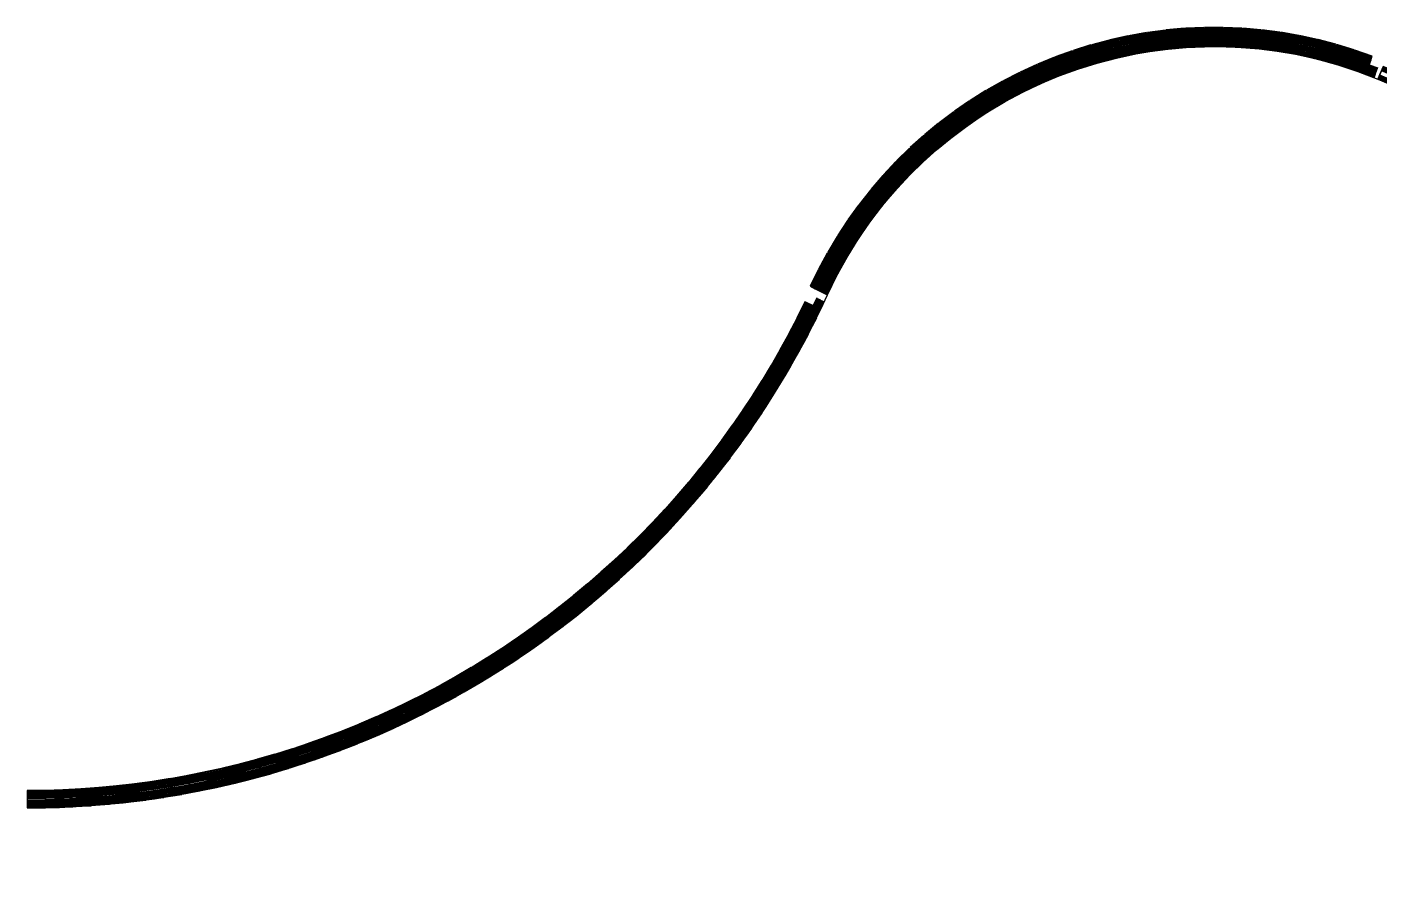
# Model space of a CAD drawing. Header units: metres. Extents: x -536 to 684, y -422 to 209.
# Drawn here: x -366.5 to -218.6, y -161.1 to -66.9 of the extents above; entities that cross this region are included whole.
import ezdxf

# ---------------------------------------------------------------- set-up
doc = ezdxf.new("R2010")
doc.units = ezdxf.units.M
doc.layers.add('X-COMENTÁRIOS', color=6, linetype='Continuous', plot=False)

# ---------------------------------------------------------------- blocks, each defined once
blk = doc.blocks.new('TMS')
at = {"color": 2}
blk.add_line((1, 0), (2, 0), dxfattribs=at)
blk = doc.blocks.new('teste_3d')
at = {"layer": 'X-COMENTÁRIOS'}
blk.add_lwpolyline([(-1, 0), (1, 0), (1, 1), (-1, 1), (-1, 0)], dxfattribs=at)
blk.add_blockref('TMS', (0, 0), dxfattribs=at)

msp = doc.modelspace()

# ---------------------------------------------------------------- linework, layer by layer
at = {"color": 3}
for points, elevation in [([(-278.97, -96.13, -0.403513), (-218.81, -72.56, -0.071954)], -2), ([(-218.81, -72.56, -0.250007), (-146.15, -161.1, -0.953351)], -4)]:
    msp.add_lwpolyline(points, format="xyb", dxfattribs=dict(at, elevation=elevation))
msp.add_lwpolyline([(-366.46, -152.24, 0.29311), (-278.97, -96.13, -0.359542)], format="xyb", dxfattribs=at)

# ---------------------------------------------------------------- block references
for p, rotation in [((-248.9, -69.51, 9), 14.88023573820845), ((-246.91, -69.02, 9), 12.41851645399099), ((-246.89, -69.12, 8), 12.41851645399099), ((-246.87, -69.22, 7), 12.41851645399099), ((-246.85, -69.32, 6), 12.41851645399099), ((-246.82, -69.41, 5), 12.41851645399099), ((-244.9, -68.63, 9), 9.956797039747519), ((-244.89, -68.72, 8), 9.956797039747519), ((-244.87, -68.82, 7), 9.956797039747519), ((-244.85, -68.92, 6), 9.956797039747519), ((-244.83, -69.02, 5), 9.956797039747519), ((-244.82, -69.12, 4), 9.956797039747519), ((-244.8, -69.22, 3), 9.956797039747519), ((-244.78, -69.32, 2), 9.956797039747519), ((-242.88, -68.32, 9), 7.495077594170009), ((-242.87, -68.41, 8), 7.495077594170009), ((-242.85, -68.51, 7), 7.495077594170009), ((-242.84, -68.61, 6), 7.495077594170009), ((-242.83, -68.71, 5), 7.495077594170009), ((-242.81, -68.81, 4), 7.495077594170009), ((-242.8, -68.91, 3), 7.495077594170009), ((-242.79, -69.01, 2), 7.495077594170009), ((-242.78, -69.11, 1), 7.495077594170009), ((-242.76, -69.21), 7.495077594170009), ((-240.85, -68.09, 9), 5.03335832743052), ((-240.84, -68.19, 8), 5.03335832743052), ((-240.83, -68.29, 7), 5.03335832743052), ((-240.82, -68.39, 6), 5.03335832743052), ((-240.81, -68.49, 5), 5.03335832743052), ((-240.8, -68.59, 4), 5.03335832743052), ((-240.79, -68.69, 3), 5.03335832743052), ((-240.78, -68.79, 2), 5.03335832743052), ((-240.78, -68.89, 1), 5.03335832743052), ((-240.77, -68.99), 5.03335832743052), ((-240.76, -69.09, -1), 5.03335832743052), ((-240.75, -69.19, -2), 5.03335832743052), ((-238.8, -67.96, 9), 2.57163932943906), ((-238.8, -68.06, 8), 2.57163932943906), ((-238.79, -68.16, 7), 2.57163932943906), ((-238.79, -68.26, 6), 2.57163932943906), ((-238.79, -68.36, 5), 2.57163932943906), ((-238.78, -68.46, 4), 2.57163932943906), ((-238.78, -68.56, 3), 2.57163932943906), ((-238.77, -68.66, 2), 2.57163932943906), ((-238.77, -68.76, 1), 2.57163932943906), ((-238.76, -68.86), 2.57163932943906), ((-238.76, -68.96, -1), 2.57163932943906), ((-238.75, -69.06, -2), 2.57163932943906), ((-236.76, -67.91, 9), 0.1099197285644176), ((-236.76, -68.01, 8), 0.1099197285644176), ((-236.76, -68.11, 7), 0.1099197285644176), ((-236.76, -68.21, 6), 0.1099197285644176), ((-236.76, -68.31, 5), 0.1099197285644176), ((-236.76, -68.41, 4), 0.1099197285644176), ((-236.76, -68.51, 3), 0.1099197285644176), ((-236.76, -68.61, 2), 0.1099197285644176), ((-236.76, -68.71, 1), 0.1099197285644176), ((-236.76, -68.81), 0.1099197285644176), ((-236.75, -68.91, -1), 0.1099197285644176), ((-236.75, -69.01, -2), 0.1099197285644176), ((-234.75, -68.85), 357.648200472526), ((-234.75, -68.95, -1), 357.648200472526), ((-234.76, -69.05, -2), 357.648200472526), ((-234.74, -68.65, 2), 357.648200472526), ((-234.74, -68.75, 1), 357.648200472526), ((-234.73, -68.35, 5), 357.648200472526), ((-234.73, -68.45, 4), 357.648200472526), ((-234.74, -68.55, 3), 357.648200472526), ((-234.72, -68.15, 7), 357.648200472526), ((-234.72, -68.25, 6), 357.648200472526), ((-234.71, -67.95, 9), 357.648200472526), ((-234.71, -68.05, 8), 357.648200472526), ((-232.75, -69.07, -1), 355.1864812710809), ((-232.74, -68.97), 355.1864812710809), ((-232.73, -68.87, 1), 355.1864812710809), ((-232.73, -68.77, 2), 355.1864812710809), ((-232.71, -68.57, 4), 355.1864812710809), ((-232.72, -68.67, 3), 355.1864812710809), ((-232.7, -68.47, 5), 355.1864812710809), ((-232.69, -68.38, 6), 355.1864812710809), ((-232.68, -68.28, 7), 355.1864812710809), ((-232.68, -68.18, 8), 355.1864812710809), ((-232.67, -68.08, 9), 355.1864812710809), ((-230.73, -69.09, 1), 352.724761760525), ((-230.72, -68.99, 2), 352.724761760525), ((-230.71, -68.89, 3), 352.724761760525), ((-230.7, -68.79, 4), 352.724761760525), ((-230.68, -68.69, 5), 352.724761760525), ((-230.67, -68.59, 6), 352.724761760525), ((-230.66, -68.49, 7), 352.724761760525), ((-230.64, -68.39, 8), 352.724761760525), ((-230.63, -68.29, 9), 352.724761760525), ((-228.71, -69.19, 3), 350.2630426763814), ((-228.69, -69.09, 4), 350.2630426763814), ((-228.68, -68.99, 5), 350.2630426763814), ((-228.66, -68.89, 6), 350.2630426763814), ((-228.64, -68.79, 7), 350.2630426763814), ((-228.62, -68.69, 8), 350.2630426763814), ((-228.61, -68.59, 9), 350.2630426763814), ((-226.64, -69.18, 7), 347.8013231380319), ((-226.62, -69.08, 8), 347.8013231380319), ((-226.6, -68.98, 9), 347.8013231380319), ((-252.81, -70.73, 9), 19.80367444949113), ((-252.77, -70.82, 8), 19.80367444949113), ((-252.74, -70.91, 7), 19.80367444949113), ((-252.7, -71.01, 6), 19.80367444949113), ((-252.67, -71.1, 5), 19.80367444949113), ((-250.87, -70.07, 9), 17.34195469044064), ((-250.84, -70.17, 8), 17.34195469044064), ((-250.81, -70.26, 7), 17.34195469044064), ((-250.78, -70.36, 6), 17.34195469044064), ((-250.75, -70.46, 5), 17.34195469044064), ((-250.72, -70.55, 4), 17.34195469044064), ((-250.69, -70.65, 3), 17.34195469044064), ((-250.66, -70.74, 2), 17.34195469044064), ((-250.63, -70.84, 1), 17.34195469044064), ((-250.6, -70.93), 17.34195469044064), ((-250.57, -71.03, -1), 17.34195469044064), ((-248.87, -69.6, 8), 14.88023573820845), ((-248.85, -69.7, 7), 14.88023573820845), ((-248.82, -69.8, 6), 14.88023573820845), ((-248.8, -69.89, 5), 14.88023573820845), ((-248.77, -69.99, 4), 14.88023573820845), ((-248.75, -70.09, 3), 14.88023573820845), ((-248.72, -70.18, 2), 14.88023573820845), ((-248.69, -70.28, 1), 14.88023573820845), ((-248.67, -70.38), 14.88023573820845), ((-248.64, -70.47, -1), 14.88023573820845), ((-248.62, -70.57, -2), 14.88023573820845), ((-246.8, -69.51, 4), 12.41851645399099), ((-246.78, -69.61, 3), 12.41851645399099), ((-246.76, -69.71, 2), 12.41851645399099), ((-246.74, -69.8, 1), 12.41851645399099), ((-246.72, -69.9), 12.41851645399099), ((-246.7, -70, -1), 12.41851645399099), ((-246.67, -70.1, -2), 12.41851645399099), ((-244.76, -69.41, 1), 9.956797039747519), ((-244.75, -69.51), 9.956797039747519), ((-244.73, -69.61, -1), 9.956797039747519), ((-244.71, -69.71, -2), 9.956797039747519), ((-242.75, -69.31, -1), 7.495077594170009), ((-242.74, -69.41, -2), 7.495077594170009), ((-232.76, -69.17, -2), 355.1864812710809), ((-230.77, -69.38, -2), 352.724761760525), ((-230.76, -69.28, -1), 352.724761760525), ((-230.75, -69.18), 352.724761760525), ((-228.79, -69.68, -2), 350.2630426763814), ((-228.78, -69.58, -1), 350.2630426763814), ((-228.76, -69.48), 350.2630426763814), ((-228.74, -69.38, 1), 350.2630426763814), ((-228.73, -69.28, 2), 350.2630426763814), ((-226.83, -70.06, -2), 347.8013231380319), ((-226.81, -69.96, -1), 347.8013231380319), ((-226.79, -69.86), 347.8013231380319), ((-226.77, -69.77, 1), 347.8013231380319), ((-226.75, -69.67, 2), 347.8013231380319), ((-226.73, -69.57, 3), 347.8013231380319), ((-226.7, -69.47, 4), 347.8013231380319), ((-226.68, -69.38, 5), 347.8013231380319), ((-226.66, -69.28, 6), 347.8013231380319), ((-224.89, -70.52, -2), 345.3396039552298), ((-224.86, -70.43, -1), 345.3396039552298), ((-224.84, -70.33), 345.3396039552298), ((-224.81, -70.23, 1), 345.3396039552298), ((-224.78, -70.14, 2), 345.3396039552298), ((-224.76, -70.04, 3), 345.3396039552298), ((-224.73, -69.94, 4), 345.3396039552298), ((-224.71, -69.85, 5), 345.3396039552298), ((-224.68, -69.75, 6), 345.3396039552298), ((-224.66, -69.65, 7), 345.3396039552298), ((-224.63, -69.56, 8), 345.3396039552298), ((-224.61, -69.46, 9), 345.3396039552298), ((-222.85, -70.69, 2), 342.8778847194624), ((-222.82, -70.59, 3), 342.8778847194624), ((-222.79, -70.5, 4), 342.8778847194624), ((-222.76, -70.4, 5), 342.8778847194624), ((-222.73, -70.31, 6), 342.8778847194624), ((-222.7, -70.21, 7), 342.8778847194624), ((-222.67, -70.12, 8), 342.8778847194624), ((-222.64, -70.02, 9), 342.8778847194624), ((-220.73, -70.76, 8), 340.4161653058469), ((-220.7, -70.66, 9), 340.4161653058469), ((-256.59, -72.28, 9), 24.72711287013902), ((-256.55, -72.37, 8), 24.72711287013902), ((-256.51, -72.46, 7), 24.72711287013902), ((-256.47, -72.55, 6), 24.72711287013902), ((-256.43, -72.64, 5), 24.72711287013902), ((-256.38, -72.73, 4), 24.72711287013902), ((-254.72, -71.46, 9), 22.26539344376815), ((-254.68, -71.55, 8), 22.26539344376815), ((-254.64, -71.65, 7), 22.26539344376815), ((-254.6, -71.74, 6), 22.26539344376815), ((-254.57, -71.83, 5), 22.26539344376815), ((-254.53, -71.92, 4), 22.26539344376815), ((-254.49, -72.02, 3), 22.26539344376815), ((-254.45, -72.11, 2), 22.26539344376815), ((-254.41, -72.2, 1), 22.26539344376815), ((-254.38, -72.29), 22.26539344376815), ((-254.34, -72.39, -1), 22.26539344376815), ((-254.3, -72.48, -2), 22.26539344376815), ((-252.64, -71.2, 4), 19.80367444949113), ((-252.6, -71.29, 3), 19.80367444949113), ((-252.57, -71.38, 2), 19.80367444949113), ((-252.54, -71.48, 1), 19.80367444949113), ((-252.5, -71.57), 19.80367444949113), ((-252.47, -71.67, -1), 19.80367444949113), ((-252.43, -71.76, -2), 19.80367444949113), ((-250.54, -71.12, -2), 17.34195469044064), ((-222.96, -71.07, -2), 342.8778847194624), ((-222.93, -70.98, -1), 342.8778847194624), ((-222.9, -70.88), 342.8778847194624), ((-222.87, -70.78, 1), 342.8778847194624), ((-221.07, -71.7, -2), 340.4161653058469), ((-221.03, -71.61, -1), 340.4161653058469), ((-221, -71.51), 340.4161653058469), ((-220.96, -71.42, 1), 340.4161653058469), ((-220.93, -71.32, 2), 340.4161653058469), ((-220.9, -71.23, 3), 340.4161653058469), ((-220.86, -71.14, 4), 340.4161653058469), ((-220.83, -71.04, 5), 340.4161653058469), ((-220.8, -70.95, 6), 340.4161653058469), ((-220.76, -70.85, 7), 340.4161653058469), ((-260.23, -74.15, 9), 29.65055148088761), ((-260.19, -74.23, 8), 29.65055148088761), ((-260.14, -74.32, 7), 29.65055148088761), ((-258.43, -73.17, 9), 27.18883221803481), ((-258.39, -73.26, 8), 27.18883221803481), ((-258.34, -73.35, 7), 27.18883221803481), ((-258.3, -73.44, 6), 27.18883221803481), ((-258.25, -73.53, 5), 27.18883221803481), ((-258.21, -73.62, 4), 27.18883221803481), ((-258.16, -73.71, 3), 27.18883221803481), ((-258.11, -73.8, 2), 27.18883221803481), ((-258.07, -73.88, 1), 27.18883221803481), ((-258.02, -73.97), 27.18883221803481), ((-257.98, -74.06, -1), 27.18883221803481), ((-257.93, -74.15, -2), 27.18883221803481), ((-256.34, -72.82, 3), 24.72711287013902), ((-256.3, -72.91, 2), 24.72711287013902), ((-256.26, -73, 1), 24.72711287013902), ((-256.22, -73.09), 24.72711287013902), ((-256.18, -73.18, -1), 24.72711287013902), ((-256.13, -73.28, -2), 24.72711287013902), ((-217.89, -72.95, -4), 336.9758412176668), ((-217.85, -72.86, -3), 336.9758412176668), ((-217.81, -72.76, -2), 336.9758412176668), ((-217.77, -72.67, -1), 336.9758412176668), ((-217.73, -72.58), 336.9758412176668), ((-217.69, -72.49, 1), 336.9758412176668), ((-261.99, -75.2, 9), 32.11227069192325), ((-261.94, -75.28, 8), 32.11227069192325), ((-261.88, -75.37, 7), 32.11227069192325), ((-261.83, -75.45, 6), 32.11227069192325), ((-261.78, -75.54, 5), 32.11227069192325), ((-261.73, -75.62, 4), 32.11227069192325), ((-261.67, -75.71, 3), 32.11227069192325), ((-261.62, -75.79, 2), 32.11227069192325), ((-260.09, -74.41, 6), 29.65055148088761), ((-260.04, -74.49, 5), 29.65055148088761), ((-259.99, -74.58, 4), 29.65055148088761), ((-259.94, -74.67, 3), 29.65055148088761), ((-259.89, -74.75, 2), 29.65055148088761), ((-259.84, -74.84, 1), 29.65055148088761), ((-259.79, -74.93), 29.65055148088761), ((-259.74, -75.02, -1), 29.65055148088761), ((-259.69, -75.1, -2), 29.65055148088761), ((-263.7, -76.32, 9), 34.57399028380414), ((-263.64, -76.4, 8), 34.57399028380414), ((-263.59, -76.49, 7), 34.57399028380414), ((-263.53, -76.57, 6), 34.57399028380414), ((-263.47, -76.65, 5), 34.57399028380414), ((-263.42, -76.73, 4), 34.57399028380414), ((-263.36, -76.82, 3), 34.57399028380414), ((-263.3, -76.9, 2), 34.57399028380414), ((-263.25, -76.98, 1), 34.57399028380414), ((-263.19, -77.06), 34.57399028380414), ((-263.13, -77.15, -1), 34.57399028380414), ((-263.08, -77.23, -2), 34.57399028380414), ((-261.57, -75.87, 1), 32.11227069192325), ((-261.51, -75.96), 32.11227069192325), ((-261.46, -76.04, -1), 32.11227069192325), ((-261.41, -76.13, -2), 32.11227069192325), ((-266.97, -78.79, 9), 39.49742859681513), ((-266.9, -78.86, 8), 39.49742859681513), ((-266.84, -78.94, 7), 39.49742859681513), ((-265.36, -77.52, 9), 37.03570928530432), ((-265.3, -77.6, 8), 37.03570928530432), ((-265.24, -77.68, 7), 37.03570928530432), ((-265.18, -77.76, 6), 37.03570928530432), ((-265.12, -77.84, 5), 37.03570928530432), ((-265.06, -77.92, 4), 37.03570928530432), ((-265, -78, 3), 37.03570928530432), ((-264.94, -78.08, 2), 37.03570928530432), ((-264.88, -78.16, 1), 37.03570928530432), ((-264.82, -78.24), 37.03570928530432), ((-264.76, -78.32, -1), 37.03570928530432), ((-264.7, -78.4, -2), 37.03570928530432), ((-268.52, -80.12, 9), 41.95914802141553), ((-268.45, -80.2, 8), 41.95914802141553), ((-268.39, -80.27, 7), 41.95914802141553), ((-268.32, -80.35, 6), 41.95914802141553), ((-268.25, -80.42, 5), 41.95914802141553), ((-266.78, -79.02, 6), 39.49742859681513), ((-266.71, -79.1, 5), 39.49742859681513), ((-266.65, -79.17, 4), 39.49742859681513), ((-266.59, -79.25, 3), 39.49742859681513), ((-266.52, -79.33, 2), 39.49742859681513), ((-266.46, -79.4, 1), 39.49742859681513), ((-266.4, -79.48), 39.49742859681513), ((-266.33, -79.56, -1), 39.49742859681513), ((-266.27, -79.64, -2), 39.49742859681513), ((-270.01, -81.52, 9), 44.42086731575253), ((-269.94, -81.6, 8), 44.42086731575253), ((-269.87, -81.67, 7), 44.42086731575253), ((-269.8, -81.74, 6), 44.42086731575253), ((-269.73, -81.81, 5), 44.42086731575253), ((-269.66, -81.88, 4), 44.42086731575253), ((-269.59, -81.95, 3), 44.42086731575253), ((-268.18, -80.49, 4), 41.95914802141553), ((-268.12, -80.57, 3), 41.95914802141553), ((-268.05, -80.64, 2), 41.95914802141553), ((-267.98, -80.72, 1), 41.95914802141553), ((-267.92, -80.79), 41.95914802141553), ((-267.85, -80.87, -1), 41.95914802141553), ((-267.78, -80.94, -2), 41.95914802141553), ((-271.44, -82.99, 9), 46.88258668901732), ((-271.37, -83.06, 8), 46.88258668901732), ((-271.3, -83.12, 7), 46.88258668901732), ((-271.22, -83.19, 6), 46.88258668901732), ((-271.15, -83.26, 5), 46.88258668901732), ((-271.08, -83.33, 4), 46.88258668901732), ((-271, -83.4, 3), 46.88258668901732), ((-270.93, -83.47, 2), 46.88258668901732), ((-269.52, -82.02, 2), 44.42086731575253), ((-269.45, -82.09, 1), 44.42086731575253), ((-269.38, -82.17), 44.42086731575253), ((-269.31, -82.24, -1), 44.42086731575253), ((-269.24, -82.31, -2), 44.42086731575253), ((-272.81, -84.51, 9), 49.34430587809253), ((-272.73, -84.58, 8), 49.34430587809253), ((-272.66, -84.64, 7), 49.34430587809253), ((-272.58, -84.71, 6), 49.34430587809253), ((-272.51, -84.77, 5), 49.34430587809253), ((-272.43, -84.84, 4), 49.34430587809253), ((-272.35, -84.9, 3), 49.34430587809253), ((-272.28, -84.97, 2), 49.34430587809253), ((-270.86, -83.53, 1), 46.88258668901732), ((-270.79, -83.6), 46.88258668901732), ((-270.71, -83.67, -1), 46.88258668901732), ((-270.64, -83.74, -2), 46.88258668901732), ((-274.11, -86.09, 9), 51.80602525617375), ((-274.03, -86.15, 8), 51.80602525617375), ((-273.95, -86.22, 7), 51.80602525617375), ((-273.87, -86.28, 6), 51.80602525617375), ((-273.79, -86.34, 5), 51.80602525617375), ((-273.72, -86.4, 4), 51.80602525617375), ((-273.64, -86.46, 3), 51.80602525617375), ((-272.2, -85.03, 1), 49.34430587809253), ((-272.13, -85.1), 49.34430587809253), ((-272.05, -85.16, -1), 49.34430587809253), ((-271.97, -85.23, -2), 49.34430587809253), ((-275.34, -87.73, 9), 54.26774441190346), ((-275.26, -87.79, 8), 54.26774441190346), ((-275.18, -87.84, 7), 54.26774441190346), ((-275.1, -87.9, 6), 54.26774441190346), ((-275.01, -87.96, 5), 54.26774441190346), ((-273.56, -86.52, 2), 51.80602525617375), ((-273.48, -86.59, 1), 51.80602525617375), ((-273.4, -86.65), 51.80602525617375), ((-273.32, -86.71, -1), 51.80602525617375), ((-273.24, -86.77, -2), 51.80602525617375), ((-276.5, -89.41, 9), 56.72946376369815), ((-276.42, -89.47, 8), 56.72946376369815), ((-274.93, -88.02, 4), 54.26774441190346), ((-274.85, -88.08, 3), 54.26774441190346), ((-274.77, -88.14, 2), 54.26774441190346), ((-274.69, -88.19, 1), 54.26774441190346), ((-274.61, -88.25), 54.26774441190346), ((-274.53, -88.31, -1), 54.26774441190346), ((-274.45, -88.37, -2), 54.26774441190346), ((-276.33, -89.52, 7), 56.72946376369815), ((-276.25, -89.58, 6), 56.72946376369815), ((-276.16, -89.63, 5), 56.72946376369815), ((-276.08, -89.69, 4), 56.72946376369815), ((-276, -89.74, 3), 56.72946376369815), ((-275.91, -89.8, 2), 56.72946376369815), ((-275.83, -89.85, 1), 56.72946376369815), ((-275.75, -89.91), 56.72946376369815), ((-275.66, -89.96, -1), 56.72946376369815), ((-275.58, -90.02, -2), 56.72946376369815), ((-277.58, -91.15, 9), 59.19118339377152), ((-277.5, -91.2, 8), 59.19118339377152), ((-277.41, -91.25, 7), 59.19118339377152), ((-277.33, -91.3, 6), 59.19118339377152), ((-277.24, -91.35, 5), 59.19118339377152), ((-277.16, -91.41, 4), 59.19118339377152), ((-277.07, -91.46, 3), 59.19118339377152), ((-276.98, -91.51, 2), 59.19118339377152), ((-276.9, -91.56, 1), 59.19118339377152), ((-276.81, -91.61), 59.19118339377152), ((-276.73, -91.66, -1), 59.19118339377152), ((-276.64, -91.71, -2), 59.19118339377152), ((-278.59, -92.93, 9), 61.65290227277118), ((-278.51, -92.98, 8), 61.65290227277118), ((-278.42, -93.02, 7), 61.65290227277118), ((-278.33, -93.07, 6), 61.65290227277118), ((-278.24, -93.12, 5), 61.65290227277118), ((-278.15, -93.17, 4), 61.65290227277118), ((-278.07, -93.21, 3), 61.65290227277118), ((-277.98, -93.26, 2), 61.65290227277118), ((-277.89, -93.31, 1), 61.65290227277118), ((-277.8, -93.36), 61.65290227277118), ((-277.71, -93.4, -1), 61.65290227277118), ((-277.63, -93.45, -2), 61.65290227277118), ((-279.53, -94.75, 9), 64.11462194912775), ((-279.44, -94.79, 8), 64.11462194912775), ((-279.35, -94.84, 7), 64.11462194912775), ((-279.26, -94.88, 6), 64.11462194912775), ((-279.17, -94.93, 5), 64.11462194912775), ((-279.08, -94.97, 4), 64.11462194912775), ((-278.99, -95.01, 3), 64.11462194912775), ((-278.9, -95.06, 2), 64.11462194912775), ((-278.81, -95.1, 1), 64.11462194912775), ((-278.72, -95.14), 64.11462194912775), ((-278.63, -95.19, -1), 64.11462194912775), ((-278.54, -95.23, -2), 64.11462194912775), ((-280.98, -98.24, 9), 63.68759764316575), ((-280.89, -98.29, 8), 63.68759764316575), ((-280.81, -98.33, 7), 63.68759764316575), ((-280.72, -98.38, 6), 63.68759764316575), ((-280.63, -98.42, 5), 63.68759764316575), ((-280.54, -98.47, 4), 63.68759764316575), ((-280.45, -98.51, 3), 63.68759764316575), ((-280.36, -98.55, 2), 63.68759764316575), ((-280.27, -98.6, 1), 63.68759764316575), ((-280.18, -98.64), 63.68759764316575), ((-281.88, -100.01, 9), 62.49717510469623), ((-281.79, -100.06, 8), 62.49717510469623), ((-281.7, -100.1, 7), 62.49717510469623), ((-281.61, -100.15, 6), 62.49717510469623), ((-281.53, -100.2, 5), 62.49717510469623), ((-281.44, -100.24, 4), 62.49717510469623), ((-281.35, -100.29, 3), 62.49717510469623), ((-281.26, -100.33, 2), 62.49717510469623), ((-281.17, -100.38, 1), 62.49717510469623), ((-281.08, -100.43), 62.49717510469623), ((-282.81, -101.76, 9), 61.3067531538602), ((-282.73, -101.81, 8), 61.3067531538602), ((-282.64, -101.85, 7), 61.3067531538602), ((-282.55, -101.9, 6), 61.3067531538602), ((-282.46, -101.95, 5), 61.3067531538602), ((-282.38, -102, 4), 61.3067531538602), ((-282.29, -102.05, 3), 61.3067531538602), ((-282.2, -102.09, 2), 61.3067531538602), ((-282.11, -102.14, 1), 61.3067531538602), ((-282.02, -102.19), 61.3067531538602), ((-283.78, -103.49, 9), 60.11633019707396), ((-283.7, -103.54, 8), 60.11633019707396), ((-283.61, -103.59, 7), 60.11633019707396), ((-283.52, -103.64, 6), 60.11633019707396), ((-283.44, -103.69, 5), 60.11633019707396), ((-283.35, -103.74, 4), 60.11633019707396), ((-283.26, -103.79, 3), 60.11633019707396), ((-283.18, -103.84, 2), 60.11633019707396), ((-283.09, -103.89, 1), 60.11633019707396), ((-283, -103.94), 60.11633019707396), ((-284.79, -105.19, 9), 58.92590826916602), ((-284.7, -105.25, 8), 58.92590826916602), ((-284.62, -105.3, 7), 58.92590826916602), ((-284.53, -105.35, 6), 58.92590826916602), ((-284.45, -105.4, 5), 58.92590826916602), ((-284.36, -105.45, 4), 58.92590826916602), ((-284.27, -105.5, 3), 58.92590826916602), ((-284.19, -105.56, 2), 58.92590826916602), ((-284.1, -105.61, 1), 58.92590826916602), ((-284.02, -105.66), 58.92590826916602), ((-285.83, -106.88, 9), 57.73548578372018), ((-285.74, -106.93, 8), 57.73548578372018), ((-285.66, -106.99, 7), 57.73548578372018), ((-285.57, -107.04, 6), 57.73548578372018), ((-285.49, -107.09, 5), 57.73548578372018), ((-285.41, -107.15, 4), 57.73548578372018), ((-285.32, -107.2, 3), 57.73548578372018), ((-286.9, -108.54, 9), 56.54506337398304), ((-286.82, -108.6, 8), 56.54506337398304), ((-286.74, -108.65, 7), 56.54506337398304), ((-286.65, -108.71, 6), 56.54506337398304), ((-285.24, -107.25, 2), 57.73548578372018), ((-285.15, -107.31, 1), 57.73548578372018), ((-285.07, -107.36), 57.73548578372018), ((-286.57, -108.76, 5), 56.54506337398304), ((-286.49, -108.82, 4), 56.54506337398304), ((-286.4, -108.88, 3), 56.54506337398304), ((-286.32, -108.93, 2), 56.54506337398304), ((-286.24, -108.99, 1), 56.54506337398304), ((-286.15, -109.04), 56.54506337398304), ((-288.01, -110.19, 9), 55.3546409955815), ((-287.93, -110.24, 8), 55.3546409955815), ((-287.85, -110.3, 7), 55.3546409955815), ((-287.77, -110.36, 6), 55.3546409955815), ((-287.68, -110.41, 5), 55.3546409955815), ((-287.6, -110.47, 4), 55.3546409955815), ((-287.52, -110.53, 3), 55.3546409955815), ((-287.44, -110.58, 2), 55.3546409955815), ((-287.35, -110.64, 1), 55.3546409955815), ((-287.27, -110.7), 55.3546409955815), ((-289.16, -111.8, 9), 54.16421840411188), ((-289.07, -111.86, 8), 54.16421840411188), ((-288.99, -111.92, 7), 54.16421840411188), ((-288.91, -111.98, 6), 54.16421840411188), ((-288.83, -112.04, 5), 54.16421840411188), ((-288.75, -112.1, 4), 54.16421840411188), ((-288.67, -112.16, 3), 54.16421840411188), ((-288.59, -112.21, 2), 54.16421840411188), ((-288.51, -112.27, 1), 54.16421840411188), ((-288.43, -112.33), 54.16421840411188), ((-290.33, -113.4, 9), 52.97379617965944), ((-290.25, -113.46, 8), 52.97379617965944), ((-290.17, -113.52, 7), 52.97379617965944), ((-290.09, -113.58, 6), 52.97379617965944), ((-290.01, -113.64, 5), 52.97379617965944), ((-289.93, -113.7, 4), 52.97379617965944), ((-289.85, -113.76, 3), 52.97379617965944), ((-289.77, -113.82, 2), 52.97379617965944), ((-289.69, -113.88, 1), 52.97379617965944), ((-289.61, -113.94), 52.97379617965944), ((-291.54, -114.97, 9), 51.78337386572251), ((-291.46, -115.03, 8), 51.78337386572251), ((-291.38, -115.09, 7), 51.78337386572251), ((-291.31, -115.15, 6), 51.78337386572251), ((-291.23, -115.21, 5), 51.78337386572251), ((-291.15, -115.28, 4), 51.78337386572251), ((-291.07, -115.34, 3), 51.78337386572251), ((-290.99, -115.4, 2), 51.78337386572251), ((-290.91, -115.46, 1), 51.78337386572251), ((-290.83, -115.52), 51.78337386572251), ((-292.78, -116.51, 9), 50.59295154590495), ((-292.71, -116.57, 8), 50.59295154590495), ((-292.63, -116.64, 7), 50.59295154590495), ((-292.55, -116.7, 6), 50.59295154590495), ((-292.47, -116.76, 5), 50.59295154590495), ((-292.4, -116.83, 4), 50.59295154590495), ((-292.32, -116.89, 3), 50.59295154590495), ((-292.24, -116.96, 2), 50.59295154590495), ((-292.17, -117.02, 1), 50.59295154590495), ((-292.09, -117.08), 50.59295154590495), ((-294.06, -118.03, 9), 49.40252885647562), ((-293.98, -118.09, 8), 49.40252885647562), ((-293.91, -118.16, 7), 49.40252885647562), ((-293.83, -118.22, 6), 49.40252885647562), ((-293.75, -118.29, 5), 49.40252885647562), ((-293.68, -118.35, 4), 49.40252885647562), ((-293.6, -118.42, 3), 49.40252885647562), ((-293.53, -118.48, 2), 49.40252885647562), ((-293.45, -118.55, 1), 49.40252885647562), ((-293.37, -118.61), 49.40252885647562), ((-295.36, -119.52, 9), 48.21210660184296), ((-295.29, -119.59, 8), 48.21210660184296), ((-295.21, -119.65, 7), 48.21210660184296), ((-295.14, -119.72, 6), 48.21210660184296), ((-295.06, -119.79, 5), 48.21210660184296), ((-294.99, -119.85, 4), 48.21210660184296), ((-294.91, -119.92, 3), 48.21210660184296), ((-294.84, -119.99, 2), 48.21210660184296), ((-294.77, -120.05, 1), 48.21210660184296), ((-294.69, -120.12), 48.21210660184296), ((-296.7, -120.98, 9), 47.02168435588507), ((-296.62, -121.05, 8), 47.02168435588507), ((-296.55, -121.12, 7), 47.02168435588507), ((-296.48, -121.19, 6), 47.02168435588507), ((-296.4, -121.26, 5), 47.02168435588507), ((-296.33, -121.32, 4), 47.02168435588507), ((-296.26, -121.39, 3), 47.02168435588507), ((-296.19, -121.46, 2), 47.02168435588507), ((-296.11, -121.53, 1), 47.02168435588507), ((-296.04, -121.6), 47.02168435588507), ((-298.06, -122.42, 9), 45.83126172893777), ((-297.99, -122.49, 8), 45.83126172893777), ((-297.92, -122.56, 7), 45.83126172893777), ((-297.85, -122.63, 6), 45.83126172893777), ((-297.78, -122.7, 5), 45.83126172893777), ((-297.7, -122.77, 4), 45.83126172893777), ((-297.63, -122.84, 3), 45.83126172893777), ((-297.56, -122.91, 2), 45.83126172893777), ((-297.49, -122.98, 1), 45.83126172893777), ((-297.42, -123.05), 45.83126172893777), ((-299.46, -123.82, 9), 44.64083956860104), ((-299.39, -123.9, 8), 44.64083956860104), ((-299.32, -123.97, 7), 44.64083956860104), ((-299.25, -124.04, 6), 44.64083956860104), ((-299.18, -124.11, 5), 44.64083956860104), ((-299.11, -124.18, 4), 44.64083956860104), ((-299.04, -124.25, 3), 44.64083956860104), ((-298.97, -124.32, 2), 44.64083956860104), ((-298.9, -124.39, 1), 44.64083956860104), ((-298.83, -124.47), 44.64083956860104), ((-300.88, -125.2, 9), 43.45041713648548), ((-300.81, -125.27, 8), 43.45041713648548), ((-300.74, -125.35, 7), 43.45041713648548), ((-300.68, -125.42, 6), 43.45041713648548), ((-300.61, -125.49, 5), 43.45041713648548), ((-300.54, -125.57, 4), 43.45041713648548), ((-300.47, -125.64, 3), 43.45041713648548), ((-300.4, -125.71, 2), 43.45041713648548), ((-300.33, -125.78, 1), 43.45041713648548), ((-300.26, -125.86), 43.45041713648548), ((-302.33, -126.55, 9), 42.25999458404142), ((-302.27, -126.62, 8), 42.25999458404142), ((-302.2, -126.7, 7), 42.25999458404142), ((-302.13, -126.77, 6), 42.25999458404142), ((-302.07, -126.85, 5), 42.25999458404142), ((-302, -126.92, 4), 42.25999458404142), ((-301.93, -126.99, 3), 42.25999458404142), ((-301.86, -127.07, 2), 42.25999458404142), ((-301.8, -127.14, 1), 42.25999458404142), ((-301.73, -127.22), 42.25999458404142), ((-305.32, -129.15, 9), 39.87914992984115), ((-305.26, -129.23, 8), 39.87914992984115), ((-303.81, -127.87, 9), 41.069572347969), ((-303.75, -127.94, 8), 41.069572347969), ((-303.68, -128.02, 7), 41.069572347969), ((-303.62, -128.09, 6), 41.069572347969), ((-303.55, -128.17, 5), 41.069572347969), ((-303.49, -128.24, 4), 41.069572347969), ((-303.42, -128.32, 3), 41.069572347969), ((-303.35, -128.39, 2), 41.069572347969), ((-303.29, -128.47, 1), 41.069572347969), ((-303.22, -128.55), 41.069572347969), ((-306.86, -130.41, 9), 38.6887278351025), ((-306.79, -130.49, 8), 38.6887278351025), ((-306.73, -130.56, 7), 38.6887278351025), ((-306.67, -130.64, 6), 38.6887278351025), ((-305.19, -129.31, 7), 39.87914992984115), ((-305.13, -129.38, 6), 39.87914992984115), ((-305.07, -129.46, 5), 39.87914992984115), ((-305, -129.54, 4), 39.87914992984115), ((-304.94, -129.61, 3), 39.87914992984115), ((-304.87, -129.69, 2), 39.87914992984115), ((-304.81, -129.77, 1), 39.87914992984115), ((-304.74, -129.84), 39.87914992984115), ((-308.41, -131.63, 9), 37.49830502855357), ((-308.35, -131.71, 8), 37.49830502855357), ((-308.29, -131.79, 7), 37.49830502855357), ((-308.23, -131.87, 6), 37.49830502855357), ((-308.17, -131.95, 5), 37.49830502855357), ((-308.11, -132.03, 4), 37.49830502855357), ((-308.05, -132.11, 3), 37.49830502855357), ((-306.61, -130.72, 5), 38.6887278351025), ((-306.54, -130.8, 4), 38.6887278351025), ((-306.48, -130.88, 3), 38.6887278351025), ((-306.42, -130.95, 2), 38.6887278351025), ((-306.36, -131.03, 1), 38.6887278351025), ((-306.29, -131.11), 38.6887278351025), ((-310, -132.82, 9), 36.30788263885314), ((-309.94, -132.9, 8), 36.30788263885314), ((-309.88, -132.98, 7), 36.30788263885314), ((-309.82, -133.06, 6), 36.30788263885314), ((-309.76, -133.14, 5), 36.30788263885314), ((-309.7, -133.22, 4), 36.30788263885314), ((-309.64, -133.3, 3), 36.30788263885314), ((-309.58, -133.38, 2), 36.30788263885314), ((-309.52, -133.46, 1), 36.30788263885314), ((-309.47, -133.54), 36.30788263885314), ((-307.99, -132.18, 2), 37.49830502855357), ((-307.93, -132.26, 1), 37.49830502855357), ((-307.87, -132.34), 37.49830502855357), ((-311.61, -133.98, 9), 35.11746047328329), ((-311.55, -134.06, 8), 35.11746047328329), ((-311.49, -134.14, 7), 35.11746047328329), ((-311.43, -134.22, 6), 35.11746047328329), ((-311.38, -134.3, 5), 35.11746047328329), ((-311.32, -134.38, 4), 35.11746047328329), ((-311.26, -134.47, 3), 35.11746047328329), ((-311.2, -134.55, 2), 35.11746047328329), ((-311.15, -134.63, 1), 35.11746047328329), ((-311.09, -134.71), 35.11746047328329), ((-314.89, -136.19, 9), 32.73661552113524), ((-314.84, -136.27, 8), 32.73661552113524), ((-314.79, -136.36, 7), 32.73661552113524), ((-314.73, -136.44, 6), 32.73661552113524), ((-313.24, -135.1, 9), 33.92703806090739), ((-313.18, -135.18, 8), 33.92703806090739), ((-313.13, -135.26, 7), 33.92703806090739), ((-313.07, -135.35, 6), 33.92703806090739), ((-313.02, -135.43, 5), 33.92703806090739), ((-312.96, -135.51, 4), 33.92703806090739), ((-312.9, -135.6, 3), 33.92703806090739), ((-312.85, -135.68, 2), 33.92703806090739), ((-312.79, -135.76, 1), 33.92703806090739), ((-312.74, -135.85), 33.92703806090739), ((-316.57, -137.24, 9), 31.54619333369458), ((-316.52, -137.33, 8), 31.54619333369458), ((-316.47, -137.41, 7), 31.54619333369458), ((-316.42, -137.5, 6), 31.54619333369458), ((-316.36, -137.58, 5), 31.54619333369458), ((-316.31, -137.67, 4), 31.54619333369458), ((-316.26, -137.75, 3), 31.54619333369458), ((-316.21, -137.84, 2), 31.54619333369458), ((-316.15, -137.92, 1), 31.54619333369458), ((-314.68, -136.52, 5), 32.73661552113524), ((-314.62, -136.61, 4), 32.73661552113524), ((-314.57, -136.69, 3), 32.73661552113524), ((-314.52, -136.78, 2), 32.73661552113524), ((-314.46, -136.86, 1), 32.73661552113524), ((-314.41, -136.94), 32.73661552113524), ((-319.99, -139.24, 9), 29.16534871214349), ((-319.94, -139.33, 8), 29.16534871214349), ((-318.27, -138.26, 9), 30.35577071983881), ((-318.22, -138.35, 8), 30.35577071983881), ((-318.17, -138.43, 7), 30.35577071983881), ((-318.12, -138.52, 6), 30.35577071983881), ((-318.07, -138.61, 5), 30.35577071983881), ((-318.02, -138.69, 4), 30.35577071983881), ((-317.97, -138.78, 3), 30.35577071983881), ((-317.92, -138.86, 2), 30.35577071983881), ((-317.87, -138.95, 1), 30.35577071983881), ((-317.82, -139.04), 30.35577071983881), ((-316.1, -138.01), 31.54619333369458), ((-321.73, -140.19, 9), 27.97492606202553), ((-321.68, -140.28, 8), 27.97492606202553), ((-321.64, -140.37, 7), 27.97492606202553), ((-321.59, -140.46, 6), 27.97492606202553), ((-321.54, -140.54, 5), 27.97492606202553), ((-321.5, -140.63, 4), 27.97492606202553), ((-321.45, -140.72, 3), 27.97492606202553), ((-321.4, -140.81, 2), 27.97492606202553), ((-319.89, -139.42, 7), 29.16534871214349), ((-319.85, -139.51, 6), 29.16534871214349), ((-319.8, -139.59, 5), 29.16534871214349), ((-319.75, -139.68, 4), 29.16534871214349), ((-319.7, -139.77, 3), 29.16534871214349), ((-319.65, -139.85, 2), 29.16534871214349), ((-319.6, -139.94, 1), 29.16534871214349), ((-319.55, -140.03), 29.16534871214349), ((-325.27, -141.98, 9), 25.59408139309061), ((-325.23, -142.07, 8), 25.59408139309061), ((-325.18, -142.16, 7), 25.59408139309061), ((-325.14, -142.25, 6), 25.59408139309061), ((-323.49, -141.1, 9), 26.78450350888808), ((-323.45, -141.19, 8), 26.78450350888808), ((-323.4, -141.28, 7), 26.78450350888808), ((-323.36, -141.37, 6), 26.78450350888808), ((-323.31, -141.46, 5), 26.78450350888808), ((-323.27, -141.55, 4), 26.78450350888808), ((-323.22, -141.64, 3), 26.78450350888808), ((-323.18, -141.73, 2), 26.78450350888808), ((-323.13, -141.82, 1), 26.78450350888808), ((-323.09, -141.91), 26.78450350888808), ((-321.36, -140.9, 1), 27.97492606202553), ((-321.31, -140.99), 27.97492606202553), ((-328.88, -143.61, 9), 23.21323635626538), ((-327.06, -142.81, 9), 24.40365896931181), ((-327.02, -142.9, 8), 24.40365896931181), ((-326.98, -143, 7), 24.40365896931181), ((-326.94, -143.09, 6), 24.40365896931181), ((-326.9, -143.18, 5), 24.40365896931181), ((-326.86, -143.27, 4), 24.40365896931181), ((-326.82, -143.36, 3), 24.40365896931181), ((-326.77, -143.45, 2), 24.40365896931181), ((-326.73, -143.54, 1), 24.40365896931181), ((-326.69, -143.63), 24.40365896931181), ((-325.1, -142.34, 5), 25.59408139309061), ((-325.05, -142.43, 4), 25.59408139309061), ((-325.01, -142.52, 3), 25.59408139309061), ((-324.97, -142.61, 2), 25.59408139309061), ((-324.92, -142.7, 1), 25.59408139309061), ((-324.88, -142.79), 25.59408139309061), ((-332.55, -145.1, 9), 20.83239161431422), ((-330.71, -144.38, 9), 22.02281431555325), ((-330.67, -144.47, 8), 22.02281431555325), ((-330.63, -144.56, 7), 22.02281431555325), ((-330.59, -144.65, 6), 22.02281431555325), ((-330.56, -144.75, 5), 22.02281431555325), ((-330.52, -144.84, 4), 22.02281431555325), ((-330.48, -144.93, 3), 22.02281431555325), ((-330.44, -145.02, 2), 22.02281431555325), ((-330.41, -145.12, 1), 22.02281431555325), ((-328.84, -143.71, 8), 23.21323635626538), ((-328.8, -143.8, 7), 23.21323635626538), ((-328.76, -143.89, 6), 23.21323635626538), ((-328.72, -143.98, 5), 23.21323635626538), ((-328.68, -144.07, 4), 23.21323635626538), ((-328.64, -144.16, 3), 23.21323635626538), ((-328.6, -144.26, 2), 23.21323635626538), ((-328.56, -144.35, 1), 23.21323635626538), ((-328.52, -144.44), 23.21323635626538), ((-336.28, -146.43, 9), 18.4515470147913), ((-336.25, -146.53, 8), 18.4515470147913), ((-334.41, -145.78, 9), 19.64196936702409), ((-334.37, -145.88, 8), 19.64196936702409), ((-334.34, -145.97, 7), 19.64196936702409), ((-334.31, -146.07, 6), 19.64196936702409), ((-334.27, -146.16, 5), 19.64196936702409), ((-334.24, -146.26, 4), 19.64196936702409), ((-334.21, -146.35, 3), 19.64196936702409), ((-334.17, -146.44, 2), 19.64196936702409), ((-334.14, -146.54, 1), 19.64196936702409), ((-332.51, -145.19, 8), 20.83239161431422), ((-332.48, -145.29, 7), 20.83239161431422), ((-332.44, -145.38, 6), 20.83239161431422), ((-332.41, -145.47, 5), 20.83239161431422), ((-332.37, -145.57, 4), 20.83239161431422), ((-332.34, -145.66, 3), 20.83239161431422), ((-332.3, -145.75, 2), 20.83239161431422), ((-332.27, -145.85, 1), 20.83239161431422), ((-332.23, -145.94), 20.83239161431422), ((-330.37, -145.21), 22.02281431555325), ((-340.07, -147.61, 9), 16.07070198640605), ((-340.04, -147.7, 8), 16.07070198640605), ((-340.01, -147.8, 7), 16.07070198640605), ((-339.98, -147.9, 6), 16.07070198640605), ((-338.17, -147.04, 9), 17.26112476332674), ((-338.14, -147.13, 8), 17.26112476332674), ((-338.11, -147.23, 7), 17.26112476332674), ((-338.08, -147.33, 6), 17.26112476332674), ((-338.05, -147.42, 5), 17.26112476332674), ((-338.02, -147.52, 4), 17.26112476332674), ((-337.99, -147.61, 3), 17.26112476332674), ((-337.96, -147.71, 2), 17.26112476332674), ((-337.93, -147.8, 1), 17.26112476332674), ((-337.9, -147.9), 17.26112476332674), ((-336.22, -146.62, 7), 18.4515470147913), ((-336.19, -146.72, 6), 18.4515470147913), ((-336.15, -146.81, 5), 18.4515470147913), ((-336.12, -146.91, 4), 18.4515470147913), ((-336.09, -147, 3), 18.4515470147913), ((-336.06, -147.1, 2), 18.4515470147913), ((-336.03, -147.19, 1), 18.4515470147913), ((-336, -147.28), 18.4515470147913), ((-334.11, -146.63), 19.64196936702409), ((-345.82, -149.07, 9), 12.49943492991032), ((-345.8, -149.17, 8), 12.49943492991032), ((-345.78, -149.27, 7), 12.49943492991032), ((-343.89, -148.62, 9), 13.68985756993342), ((-343.87, -148.72, 8), 13.68985756993342), ((-343.85, -148.82, 7), 13.68985756993342), ((-343.82, -148.92, 6), 13.68985756993342), ((-343.8, -149.01, 5), 13.68985756993342), ((-343.78, -149.11, 4), 13.68985756993342), ((-343.75, -149.21, 3), 13.68985756993342), ((-343.73, -149.3, 2), 13.68985756993342), ((-341.97, -148.14, 9), 14.8802798612358), ((-341.95, -148.23, 8), 14.8802798612358), ((-341.92, -148.33, 7), 14.8802798612358), ((-341.9, -148.43, 6), 14.8802798612358), ((-341.87, -148.52, 5), 14.8802798612358), ((-341.85, -148.62, 4), 14.8802798612358), ((-341.82, -148.72, 3), 14.8802798612358), ((-341.79, -148.81, 2), 14.8802798612358), ((-341.77, -148.91, 1), 14.8802798612358), ((-341.74, -149.01), 14.8802798612358), ((-339.95, -147.99, 5), 16.07070198640605), ((-339.93, -148.09, 4), 16.07070198640605), ((-339.9, -148.18, 3), 16.07070198640605), ((-339.87, -148.28, 2), 16.07070198640605), ((-339.84, -148.38, 1), 16.07070198640605), ((-339.82, -148.47), 16.07070198640605), ((-353.62, -150.47, 9), 7.737745546317038), ((-353.61, -150.56, 8), 7.737745546317038), ((-351.66, -150.18, 9), 8.92816786461686), ((-351.65, -150.28, 8), 8.92816786461686), ((-351.63, -150.38, 7), 8.92816786461686), ((-351.62, -150.47, 6), 8.92816786461686), ((-351.6, -150.57, 5), 8.92816786461686), ((-351.59, -150.67, 4), 8.92816786461686), ((-349.71, -149.85, 9), 10.1185902452844), ((-349.69, -149.95, 8), 10.1185902452844), ((-349.67, -150.05, 7), 10.1185902452844), ((-349.66, -150.15, 6), 10.1185902452844), ((-349.64, -150.24, 5), 10.1185902452844), ((-349.62, -150.34, 4), 10.1185902452844), ((-349.6, -150.44, 3), 10.1185902452844), ((-349.59, -150.54, 2), 10.1185902452844), ((-349.57, -150.64, 1), 10.1185902452844), ((-347.76, -149.48, 9), 11.30901275611413), ((-347.74, -149.58, 8), 11.30901275611413), ((-347.72, -149.68, 7), 11.30901275611413), ((-347.7, -149.78, 6), 11.30901275611413), ((-347.68, -149.87, 5), 11.30901275611413), ((-347.66, -149.97, 4), 11.30901275611413), ((-347.64, -150.07, 3), 11.30901275611413), ((-347.63, -150.17, 2), 11.30901275611413), ((-347.61, -150.27, 1), 11.30901275611413), ((-347.59, -150.36), 11.30901275611413), ((-345.76, -149.37, 6), 12.49943492991032), ((-345.74, -149.46, 5), 12.49943492991032), ((-345.72, -149.56, 4), 12.49943492991032), ((-345.69, -149.66, 3), 12.49943492991032), ((-345.67, -149.76, 2), 12.49943492991032), ((-345.65, -149.85, 1), 12.49943492991032), ((-345.63, -149.95), 12.49943492991032), ((-343.71, -149.4, 1), 13.68985756993342), ((-343.68, -149.5), 13.68985756993342), ((-365.47, -151.33, 9), 0.5952112930573706), ((-365.47, -151.43, 8), 0.5952112930573706), ((-365.47, -151.53, 7), 0.5952112930573706), ((-365.47, -151.63, 6), 0.5952112930573706), ((-365.47, -151.73, 5), 0.5952112930573706), ((-365.47, -151.83, 4), 0.5952112930573706), ((-363.49, -151.29, 9), 1.78563355189359), ((-363.49, -151.39, 8), 1.78563355189359), ((-363.48, -151.49, 7), 1.78563355189359), ((-363.48, -151.59, 6), 1.78563355189359), ((-363.48, -151.69, 5), 1.78563355189359), ((-363.48, -151.79, 4), 1.78563355189359), ((-363.47, -151.89, 3), 1.78563355189359), ((-361.51, -151.2, 9), 2.976055852989576), ((-361.51, -151.3, 8), 2.976055852989576), ((-361.5, -151.4, 7), 2.976055852989576), ((-361.5, -151.5, 6), 2.976055852989576), ((-361.49, -151.6, 5), 2.976055852989576), ((-361.49, -151.7, 4), 2.976055852989576), ((-361.48, -151.8, 3), 2.976055852989576), ((-361.48, -151.9, 2), 2.976055852989576), ((-359.53, -151.08, 9), 4.166478485613942), ((-359.53, -151.18, 8), 4.166478485613942), ((-359.52, -151.28, 7), 4.166478485613942), ((-359.51, -151.38, 6), 4.166478485613942), ((-359.51, -151.48, 5), 4.166478485613942), ((-359.5, -151.58, 4), 4.166478485613942), ((-359.49, -151.68, 3), 4.166478485613942), ((-359.48, -151.78, 2), 4.166478485613942), ((-359.48, -151.88, 1), 4.166478485613942), ((-359.47, -151.98), 4.166478485613942), ((-357.56, -150.92, 9), 5.35690066511874), ((-357.55, -151.02, 8), 5.35690066511874), ((-357.54, -151.12, 7), 5.35690066511874), ((-357.53, -151.22, 6), 5.35690066511874), ((-357.52, -151.32, 5), 5.35690066511874), ((-357.51, -151.41, 4), 5.35690066511874), ((-357.5, -151.51, 3), 5.35690066511874), ((-357.49, -151.61, 2), 5.35690066511874), ((-357.49, -151.71, 1), 5.35690066511874), ((-357.48, -151.81), 5.35690066511874), ((-355.59, -150.71, 9), 6.547323100323283), ((-355.58, -150.81, 8), 6.547323100323283), ((-355.57, -150.91, 7), 6.547323100323283), ((-355.56, -151.01, 6), 6.547323100323283), ((-355.54, -151.11, 5), 6.547323100323283), ((-355.53, -151.21, 4), 6.547323100323283), ((-355.52, -151.31, 3), 6.547323100323283), ((-355.51, -151.41, 2), 6.547323100323283), ((-355.5, -151.51, 1), 6.547323100323283), ((-355.49, -151.61), 6.547323100323283), ((-353.6, -150.66, 7), 7.737745546317038), ((-353.58, -150.76, 6), 7.737745546317038), ((-353.57, -150.86, 5), 7.737745546317038), ((-353.56, -150.96, 4), 7.737745546317038), ((-353.54, -151.06, 3), 7.737745546317038), ((-353.53, -151.16, 2), 7.737745546317038), ((-353.52, -151.26, 1), 7.737745546317038), ((-353.5, -151.36), 7.737745546317038), ((-351.57, -150.77, 3), 8.92816786461686), ((-351.55, -150.87, 2), 8.92816786461686), ((-351.54, -150.97, 1), 8.92816786461686), ((-351.52, -151.07), 8.92816786461686), ((-349.55, -150.74), 10.1185902452844), ((-365.47, -151.93, 3), 0.5952112930573706), ((-365.46, -152.03, 2), 0.5952112930573706), ((-365.46, -152.13, 1), 0.5952112930573706), ((-365.46, -152.23), 0.5952112930573706), ((-363.47, -151.99, 2), 1.78563355189359), ((-363.47, -152.09, 1), 1.78563355189359), ((-363.46, -152.19), 1.78563355189359), ((-361.47, -152, 1), 2.976055852989576), ((-361.46, -152.1), 2.976055852989576)]:
    msp.add_blockref('teste_3d', p, dxfattribs=dict(rotation=rotation))

doc.saveas('drawing.dxf')
